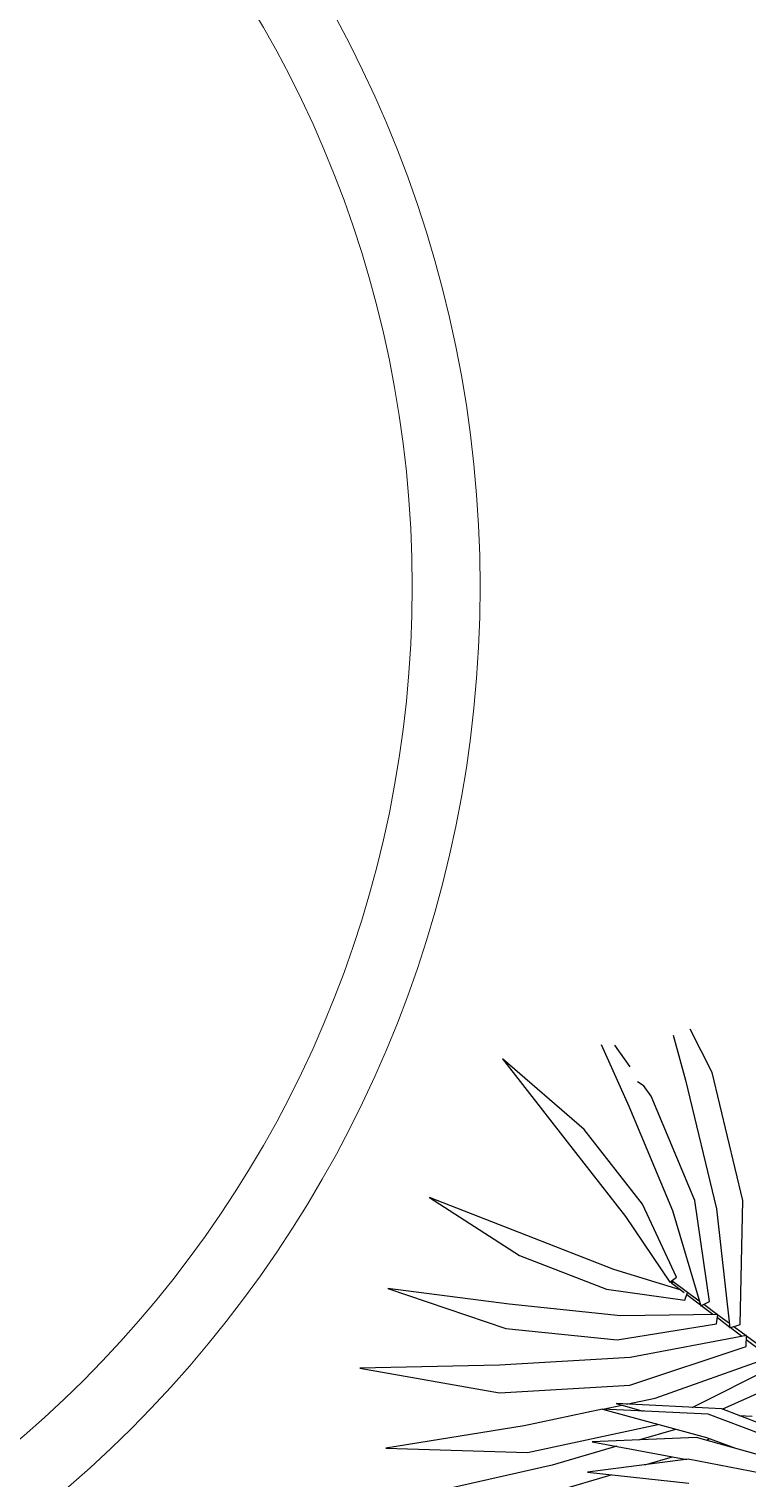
# Model space of a CAD drawing. Header units: metres. Extents: x 251860 to 269438, y 1966787 to 1972367.
# Drawn here: x 267598 to 267641.2, y 1970101.1 to 1970188.4 of the extents above; entities that cross this region are included whole.
import ezdxf

# ---------------------------------------------------------------- set-up
doc = ezdxf.new("R2010")
doc.units = ezdxf.units.M
doc.header["$MEASUREMENT"] = 0
doc.layers.get('0').update_dxf_attribs({"linetype": 'CONTINUOUS', "lineweight": 100})
doc.layers.add('Wall', color=7, linetype='CONTINUOUS', lineweight=20)
doc.layers.add('zelen', color=74, linetype='CONTINUOUS')

# ---------------------------------------------------------------- blocks, each defined once
blk = doc.blocks.new('z_49')
at = {"color": 67, "ltscale": 2, "true_color": 0x727430}
for p, q in [((1.172, 9.513), (0.725, 7.886)), ((1.047, 7.787), (1.172, 9.513)), ((-1.315, 9.121), (-1.19, 7.407)), ((-0.868, 7.506), (-1.315, 9.121)), ((-2.878, 8.782), (-2.262, 6.884)), ((-1.918, 7.073), (-2.878, 8.782)), ((-4.174, 8.377), (-3.151, 6.348)), ((-2.796, 6.61), (-4.174, 8.377)), ((2.303, 8.382), (1.776, 7.437)), ((2.296, 7.795), (2.426, 8.198)), ((0.725, 7.886), (0.325, 6.419)), ((0.647, 6.32), (1.047, 7.787)), ((-0.467, 6.063), (-0.868, 7.506)), ((2.119, 7.246), (2.182, 7.443)), ((2.174, 7.562), (2.183, 7.432)), ((3.113, 7.546), (2.653, 6.954)), ((-4.952, 7.274), (-3.648, 5.412)), ((-3.337, 5.709), (-4.952, 7.274)), ((-1.19, 7.407), (-0.79, 5.963)), ((1.776, 7.437), (0.854, 5.87)), ((1.198, 5.682), (2.119, 7.246)), ((3.009, 6.69), (3.356, 7.384)), ((-0.997, 5.529), (-1.918, 7.073)), ((-2.262, 6.884), (-1.34, 5.343)), ((2.653, 6.954), (1.3, 5.324)), ((-1.442, 5.002), (-2.796, 6.61)), ((1.656, 5.064), (3.009, 6.69)), ((-3.573, 4.974), (-5.288, 6.435)), ((-3.151, 6.348), (-1.798, 4.745)), ((0.325, 6.419), (-0.094, 5.218)), ((0.035, 5.178), (0.647, 6.32)), ((-0.092, 5.012), (-0.467, 6.063)), ((-0.79, 5.963), (-0.178, 4.854)), ((0.854, 5.87), (-0.098, 4.596)), ((-2.37, 4.862), (-3.337, 5.709)), ((0.04, 4.523), (1.198, 5.682)), ((-3.648, 5.412), (-2.035, 4.005)), ((-0.046, 4.29), (-0.997, 5.529)), ((-1.34, 5.343), (-0.182, 4.218)), ((1.3, 5.324), (-0.101, 4.007)), ((-0.094, 5.218), (0.035, 5.178)), ((-0.092, 4.932), (-0.091, 5.179)), ((-0.091, 5.179), (-0.071, 5.203)), ((-0.091, 5.179), (-0.052, 5.179)), ((-0.071, 5.203), (-0.071, 5.179)), ((-0.052, 5.179), (-0.071, 5.203)), ((-0.052, 5.179), (-0.05, 4.66)), ((-2.712, 4.326), (-3.573, 4.974)), ((-0.042, 3.719), (-1.442, 5.002)), ((-0.178, 4.854), (-0.057, 4.891)), ((-0.05, 4.894), (-0.051, 4.898)), ((-0.051, 4.893), (-0.05, 4.894)), ((0.042, 3.908), (1.656, 5.064)), ((-3.859, 4.668), (-3.131, 4.123)), ((-2.887, 4.683), (-2.207, 3.297)), ((-1.831, 3.385), (-2.887, 4.683)), ((-2.372, 4.865), (-1.736, 3.259)), ((-1.419, 3.458), (-2.372, 4.865)), ((-2.368, 4.86), (-2.136, 4.656)), ((-2.169, 4.742), (-2.006, 4.326)), ((-1.223, 3.335), (-2.169, 4.742)), ((-1.798, 4.745), (-0.185, 3.622)), ((-0.094, 4.602), (-0.092, 4.881)), ((-2.192, 3.281), (-3.325, 4.451)), ((-3.325, 4.451), (-2.494, 3.043)), ((-2.077, 4.605), (-1.724, 4.296)), ((-0.098, 4.596), (0.04, 4.523)), ((-0.095, 4.354), (-0.094, 4.593)), ((-0.05, 4.57), (-0.048, 4.294)), ((-1.724, 4.296), (-0.1, 3.214)), ((-0.182, 4.218), (-0.046, 4.29)), ((-0.096, 4.011), (-0.095, 4.264)), ((-0.048, 4.288), (-0.047, 4.057)), ((-2.416, 4.103), (-1.923, 3.733)), ((-2.035, 4.005), (-2.03, 4.002)), ((-0.101, 4.007), (0.042, 3.908)), ((-0.097, 3.77), (-0.096, 4.004)), ((-0.047, 3.97), (-0.046, 3.723)), ((-2.681, 3.786), (-2.312, 3.509)), ((-1.489, 3.73), (-0.176, 3.071)), ((-0.185, 3.622), (-0.042, 3.719)), ((-0.101, 2.969), (-0.098, 3.682)), ((-0.046, 3.717), (-0.044, 3.473)), ((-1.603, 2.069), (-2.192, 3.281)), ((-1.316, 2.054), (-1.831, 3.385)), ((-1.736, 3.259), (-1.598, 2.781)), ((-1.01, 2.028), (-1.419, 3.458)), ((-0.82, 1.911), (-1.223, 3.335)), ((-1.221, 3.328), (-0.103, 2.705)), ((-1.77, 3.226), (-1.72, 3.206)), ((-1.144, 3.052), (-1.025, 2.872)), ((-1.67, 2.968), (-1.649, 2.958))]:
    blk.add_line(p, q, dxfattribs=at)

msp = doc.modelspace()

# ---------------------------------------------------------------- linework, layer by layer
at = {"layer": 'Wall', "ltscale": 2}
for radius in [71.73864, 67.64929]:
    msp.add_circle((267553.41604, 1970154.82468), radius, dxfattribs=at)
for centre, radius, start, end in [((267551.26562, 1970155.83143), 379.01953, 39.2842398, 191.5021944), ((267551.26562, 1970155.83143), 331.01953, 39.2842398, 191.5021944), ((267551.32301, 1970155.8055), 326.98127, 39.2901763, 191.4983679), ((267551.32301, 1970155.8055), 324.93659, 39.6487258, 191.1391312), ((267553.13597, 1970154.96511), 293.83293, 40.0048573, 190.8930539), ((267553.13597, 1970154.96511), 291.78825, 39.6061533, 191.2917579), ((267553.13597, 1970154.96511), 144.57145, 39.6061533, 191.2917579), ((267553.41604, 1970154.82468), 95.74654, 37.4631772, 191.1765297)]:
    msp.add_arc(centre, radius, start, end, dxfattribs=at)

# ---------------------------------------------------------------- block references
at = {"layer": 'zelen', "xscale": 3.755249891535492, "yscale": 3.755249891535492, "zscale": 3.755249891535492, "rotation": 53.23938224766656}
msp.add_blockref('z_49', (267652.49572, 1970101.46053), dxfattribs=at)

doc.saveas('drawing.dxf')
